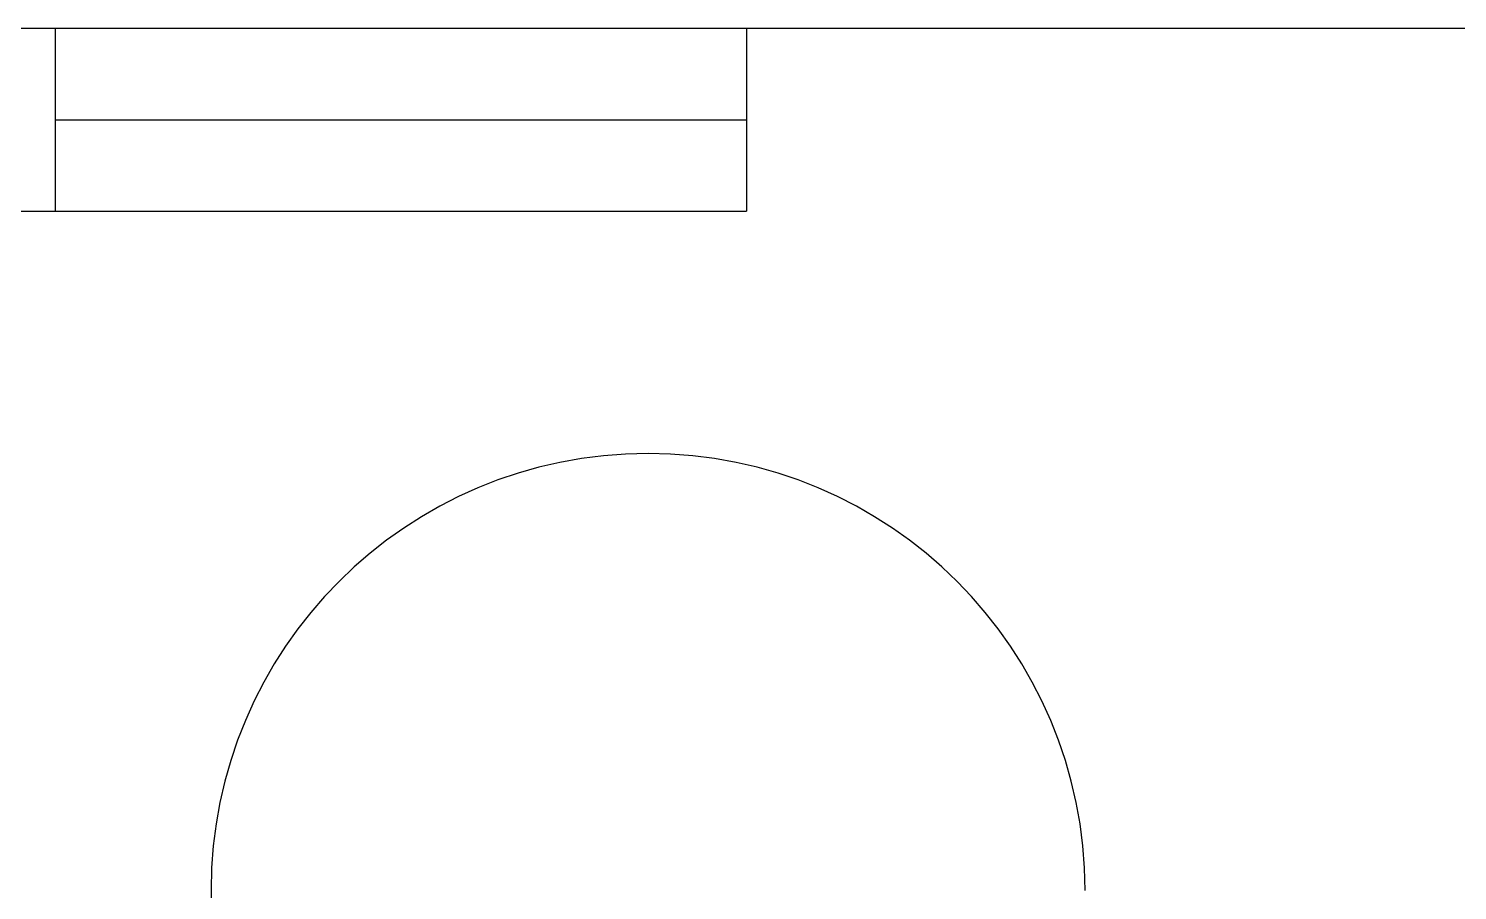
# Model space of a CAD drawing. Extents: x 8 to 415, y -296 to -5.
# Drawn here: x 102 to 211.5, y -71.1 to -5 of the extents above; entities that cross this region are included whole.
import ezdxf

# ---------------------------------------------------------------- set-up
doc = ezdxf.new("R2010")
doc.units = 0
doc.layers.add('BLACK', color=7, linetype='CONTINUOUS')

msp = doc.modelspace()

# ---------------------------------------------------------------- linework, layer by layer
at = {"layer": 'BLACK', "linetype": 'CONTINUOUS'}
for p, q in [((414.989, -5), (20, -5)), ((104, -5), (104, -19)), ((157, -5), (157, -19)), ((104, -12), (157, -12)), ((90, -19), (104, -19)), ((104, -19), (157, -19))]:
    msp.add_line(p, q, dxfattribs=at)
at = {"layer": 'BLACK'}
for centre, start, end in [((149.451, -71.0743), 0, 180), ((149.45, -71.0743), -180, -130.155)]:
    msp.add_arc(centre, 33.5, start, end, dxfattribs=at)

doc.saveas('drawing.dxf')
